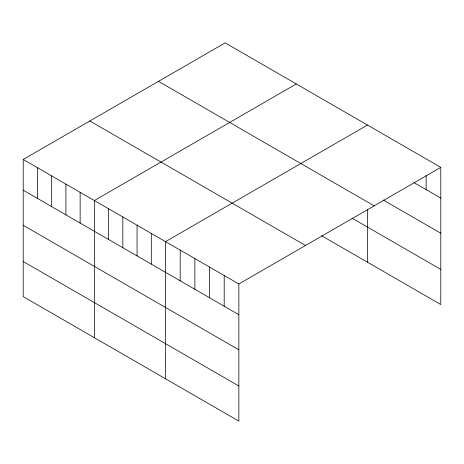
<?xml version="1.0" encoding="UTF-8"?>
<svg xmlns="http://www.w3.org/2000/svg" width="464" height="464" viewBox="0 0 464 464"><rect width="100%" height="100%" fill="white"/><g stroke="black" fill="none" stroke-linecap="round" stroke-linejoin="round"><path stroke-width="0.7" d="M23.2 159.465L238.856 283.974L238.856 421.126L23.2 296.618L23.2 159.465L225.144 42.874L440.8 167.382L440.8 304.535L321.685 235.764M296.31 83.961L94.366 200.552L94.366 337.705M367.476 125.048L165.532 241.64L165.532 378.798M238.856 283.974L440.8 167.382M413.917 182.572L440.8 198.093M383.363 200.059L440.8 233.218M158.502 81.345L374.158 205.854M352.008 218.144L440.8 269.41M89.842 120.988L305.498 245.497M23.2 190.176L238.856 314.685M23.2 225.301L238.856 349.81M23.2 261.493L238.856 386.002M426.138 175.34L426.138 189.625M367.476 209.705L367.476 262.206M224.193 275.506L224.193 306.217M209.525 267.038L209.525 297.749M194.863 258.57L194.863 289.287M180.2 250.108L180.2 280.819M151.299 233.421L151.299 264.132M137.066 225.202L137.066 255.913M122.832 216.984L122.832 247.701M108.599 208.771L108.599 239.482M80.133 192.334L80.133 223.045M65.9 184.115L65.9 214.826M51.666 175.897L51.666 206.613M37.433 167.678L37.433 198.395"/></g></svg>
